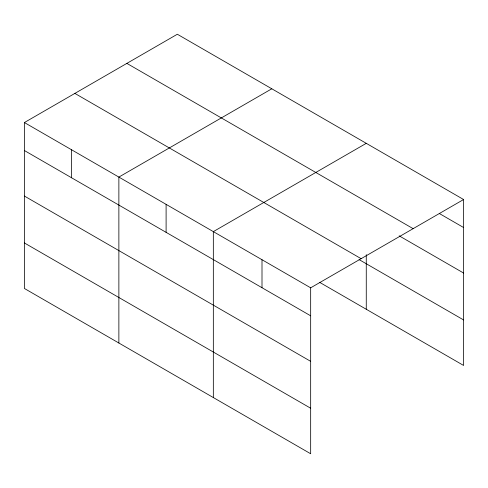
<?xml version="1.0" encoding="UTF-8"?>
<svg xmlns="http://www.w3.org/2000/svg" width="488" height="488" viewBox="0 0 488 488"><rect width="100%" height="100%" fill="white"/><g stroke="black" fill="none" stroke-linecap="round" stroke-linejoin="round"><path stroke-width="0.73" d="M319.689 282.375L463.6 365.457L463.6 199.525L177.333 34.245L24.4 122.543L24.4 288.475L310.667 453.755L310.667 287.816L24.4 122.543M271.798 88.792L118.871 177.083L118.871 343.015M366.268 143.332L213.335 231.623L213.335 397.555M310.667 287.816L463.6 199.525M439.267 213.469L463.6 227.518M126.862 63.385L413.135 228.659M399.154 235.826L463.6 273.036M74.865 93.403L361.138 258.683M359.052 259.579L463.6 319.939M24.4 150.536L310.667 315.809M24.4 196.054L310.667 361.334M24.4 242.957L310.667 408.23M366.268 254.663L366.268 309.264M262.001 259.72L262.001 287.713M166.103 204.356L166.103 232.343M71.632 149.81L71.632 177.803"/></g></svg>
